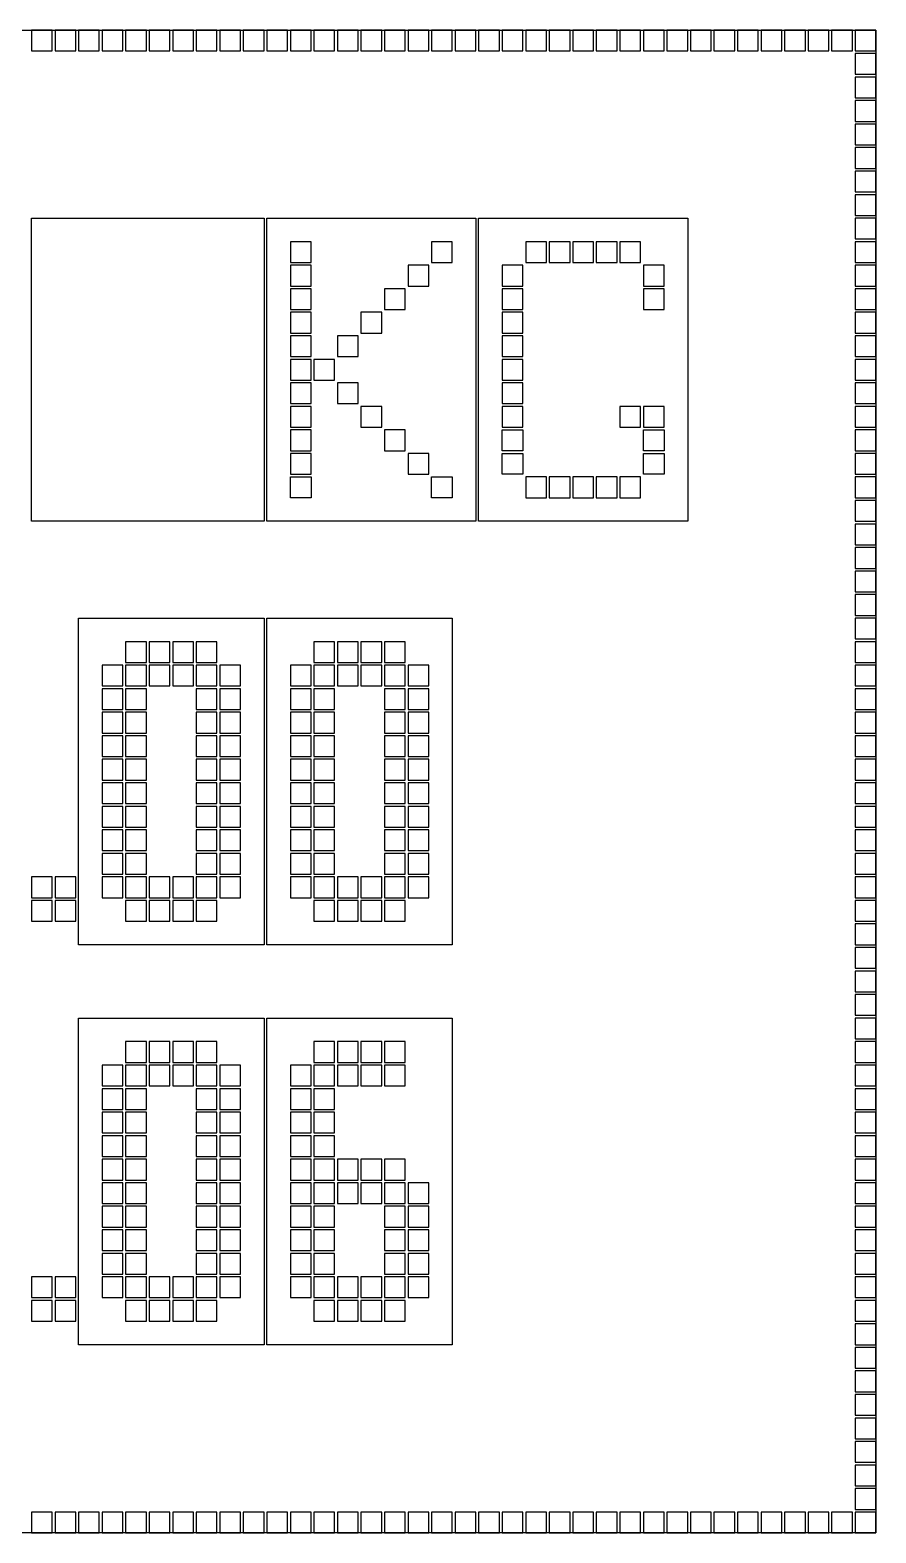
# Model space of a CAD drawing. Header units: inches. Extents: x 125 to 991, y -92 to 487.
# Drawn here: x 870.62 to 876.73, y 440.53 to 451.39 of the extents above; entities that cross this region are included whole.
import ezdxf

# ---------------------------------------------------------------- set-up
doc = ezdxf.new("R2010")
doc.units = ezdxf.units.IN

msp = doc.modelspace()

# ---------------------------------------------------------------- linework, layer by layer
msp.add_lwpolyline([(854.986, 451.388), (876.726, 451.388), (876.726, 440.528), (854.986, 440.528)], close=True)
msp.add_lwpolyline([(854.986, 451.388), (876.726, 451.388), (876.726, 440.528), (854.986, 440.528)], close=True)
at = {"color": 2}
for points in [[(870.626, 451.238), (870.776, 451.238), (870.776, 451.388), (870.626, 451.388)], [(870.796, 451.238), (870.946, 451.238), (870.946, 451.388), (870.796, 451.388)], [(870.966, 451.238), (871.116, 451.238), (871.116, 451.388), (870.966, 451.388)], [(871.136, 451.238), (871.286, 451.238), (871.286, 451.388), (871.136, 451.388)], [(871.306, 451.238), (871.456, 451.238), (871.456, 451.388), (871.306, 451.388)], [(871.476, 451.238), (871.626, 451.238), (871.626, 451.388), (871.476, 451.388)], [(871.646, 451.238), (871.796, 451.238), (871.796, 451.388), (871.646, 451.388)], [(871.816, 451.238), (871.966, 451.238), (871.966, 451.388), (871.816, 451.388)], [(871.986, 451.238), (872.136, 451.238), (872.136, 451.388), (871.986, 451.388)], [(872.156, 451.238), (872.306, 451.238), (872.306, 451.388), (872.156, 451.388)], [(872.326, 451.238), (872.476, 451.238), (872.476, 451.388), (872.326, 451.388)], [(872.496, 451.238), (872.646, 451.238), (872.646, 451.388), (872.496, 451.388)], [(872.666, 451.238), (872.816, 451.238), (872.816, 451.388), (872.666, 451.388)], [(872.836, 451.238), (872.986, 451.238), (872.986, 451.388), (872.836, 451.388)], [(873.006, 451.238), (873.156, 451.238), (873.156, 451.388), (873.006, 451.388)], [(873.176, 451.238), (873.326, 451.238), (873.326, 451.388), (873.176, 451.388)], [(873.346, 451.238), (873.496, 451.238), (873.496, 451.388), (873.346, 451.388)], [(873.516, 451.238), (873.666, 451.238), (873.666, 451.388), (873.516, 451.388)], [(873.686, 451.238), (873.836, 451.238), (873.836, 451.388), (873.686, 451.388)], [(873.856, 451.238), (874.006, 451.238), (874.006, 451.388), (873.856, 451.388)], [(874.026, 451.238), (874.176, 451.238), (874.176, 451.388), (874.026, 451.388)], [(874.196, 451.238), (874.346, 451.238), (874.346, 451.388), (874.196, 451.388)], [(874.366, 451.238), (874.516, 451.238), (874.516, 451.388), (874.366, 451.388)], [(874.536, 451.238), (874.686, 451.238), (874.686, 451.388), (874.536, 451.388)], [(874.706, 451.238), (874.856, 451.238), (874.856, 451.388), (874.706, 451.388)], [(874.876, 451.238), (875.026, 451.238), (875.026, 451.388), (874.876, 451.388)], [(875.046, 451.238), (875.196, 451.238), (875.196, 451.388), (875.046, 451.388)], [(875.216, 451.238), (875.366, 451.238), (875.366, 451.388), (875.216, 451.388)], [(875.386, 451.238), (875.536, 451.238), (875.536, 451.388), (875.386, 451.388)], [(875.556, 451.238), (875.706, 451.238), (875.706, 451.388), (875.556, 451.388)], [(875.726, 451.238), (875.876, 451.238), (875.876, 451.388), (875.726, 451.388)], [(875.896, 451.238), (876.046, 451.238), (876.046, 451.388), (875.896, 451.388)], [(876.066, 451.238), (876.216, 451.238), (876.216, 451.388), (876.066, 451.388)], [(876.236, 451.238), (876.386, 451.238), (876.386, 451.388), (876.236, 451.388)], [(876.406, 451.238), (876.556, 451.238), (876.556, 451.388), (876.406, 451.388)], [(876.576, 451.238), (876.726, 451.238), (876.726, 451.388), (876.576, 451.388)], [(876.576, 451.068), (876.726, 451.068), (876.726, 451.218), (876.576, 451.218)], [(876.576, 450.898), (876.726, 450.898), (876.726, 451.048), (876.576, 451.048)], [(876.576, 450.728), (876.726, 450.728), (876.726, 450.878), (876.576, 450.878)], [(876.576, 450.558), (876.726, 450.558), (876.726, 450.708), (876.576, 450.708)], [(876.576, 450.388), (876.726, 450.388), (876.726, 450.538), (876.576, 450.538)], [(876.576, 450.218), (876.726, 450.218), (876.726, 450.368), (876.576, 450.368)], [(876.576, 450.048), (876.726, 450.048), (876.726, 450.198), (876.576, 450.198)], [(876.576, 449.878), (876.726, 449.878), (876.726, 450.028), (876.576, 450.028)], [(872.496, 449.708), (872.646, 449.708), (872.646, 449.858), (872.496, 449.858)], [(873.516, 449.708), (873.666, 449.708), (873.666, 449.858), (873.516, 449.858)], [(874.196, 449.708), (874.346, 449.708), (874.346, 449.858), (874.196, 449.858)], [(874.366, 449.708), (874.516, 449.708), (874.516, 449.858), (874.366, 449.858)], [(874.536, 449.708), (874.686, 449.708), (874.686, 449.858), (874.536, 449.858)], [(874.706, 449.708), (874.856, 449.708), (874.856, 449.858), (874.706, 449.858)], [(874.876, 449.708), (875.026, 449.708), (875.026, 449.858), (874.876, 449.858)], [(876.576, 449.708), (876.726, 449.708), (876.726, 449.858), (876.576, 449.858)], [(872.496, 449.538), (872.646, 449.538), (872.646, 449.688), (872.496, 449.688)], [(873.346, 449.538), (873.496, 449.538), (873.496, 449.688), (873.346, 449.688)], [(874.026, 449.538), (874.176, 449.538), (874.176, 449.688), (874.026, 449.688)], [(875.046, 449.538), (875.196, 449.538), (875.196, 449.688), (875.046, 449.688)], [(876.576, 449.538), (876.726, 449.538), (876.726, 449.688), (876.576, 449.688)], [(872.496, 449.368), (872.646, 449.368), (872.646, 449.518), (872.496, 449.518)], [(873.176, 449.368), (873.326, 449.368), (873.326, 449.518), (873.176, 449.518)], [(874.026, 449.368), (874.176, 449.368), (874.176, 449.518), (874.026, 449.518)], [(875.046, 449.368), (875.196, 449.368), (875.196, 449.518), (875.046, 449.518)], [(876.576, 449.368), (876.726, 449.368), (876.726, 449.518), (876.576, 449.518)], [(872.496, 449.198), (872.646, 449.198), (872.646, 449.348), (872.496, 449.348)], [(873.006, 449.198), (873.156, 449.198), (873.156, 449.348), (873.006, 449.348)], [(874.026, 449.198), (874.176, 449.198), (874.176, 449.348), (874.026, 449.348)], [(876.576, 449.198), (876.726, 449.198), (876.726, 449.348), (876.576, 449.348)], [(872.496, 449.028), (872.646, 449.028), (872.646, 449.178), (872.496, 449.178)], [(872.836, 449.028), (872.986, 449.028), (872.986, 449.178), (872.836, 449.178)], [(874.026, 449.028), (874.176, 449.028), (874.176, 449.178), (874.026, 449.178)], [(876.576, 449.028), (876.726, 449.028), (876.726, 449.178), (876.576, 449.178)], [(872.496, 448.858), (872.646, 448.858), (872.646, 449.008), (872.496, 449.008)], [(872.666, 448.858), (872.816, 448.858), (872.816, 449.008), (872.666, 449.008)], [(874.026, 448.858), (874.176, 448.858), (874.176, 449.008), (874.026, 449.008)], [(876.576, 448.858), (876.726, 448.858), (876.726, 449.008), (876.576, 449.008)], [(872.496, 448.688), (872.646, 448.688), (872.646, 448.838), (872.496, 448.838)], [(872.836, 448.688), (872.986, 448.688), (872.986, 448.838), (872.836, 448.838)], [(874.026, 448.688), (874.176, 448.688), (874.176, 448.838), (874.026, 448.838)], [(876.576, 448.688), (876.726, 448.688), (876.726, 448.838), (876.576, 448.838)], [(872.496, 448.518), (872.646, 448.518), (872.646, 448.668), (872.496, 448.668)], [(873.006, 448.518), (873.156, 448.518), (873.156, 448.668), (873.006, 448.668)], [(874.026, 448.518), (874.176, 448.518), (874.176, 448.668), (874.026, 448.668)], [(874.876, 448.518), (875.026, 448.518), (875.026, 448.668), (874.876, 448.668)], [(875.046, 448.518), (875.196, 448.518), (875.196, 448.668), (875.046, 448.668)], [(876.576, 448.518), (876.726, 448.518), (876.726, 448.668), (876.576, 448.668)], [(872.496, 448.348), (872.646, 448.348), (872.646, 448.498), (872.496, 448.498)], [(873.176, 448.348), (873.326, 448.348), (873.326, 448.498), (873.176, 448.498)], [(874.026, 448.498), (874.176, 448.498), (874.176, 448.348), (874.026, 448.348)], [(875.046, 448.498), (875.196, 448.498), (875.196, 448.348), (875.046, 448.348)], [(876.576, 448.348), (876.726, 448.348), (876.726, 448.498), (876.576, 448.498)], [(872.496, 448.178), (872.646, 448.178), (872.646, 448.328), (872.496, 448.328)], [(873.346, 448.178), (873.496, 448.178), (873.496, 448.328), (873.346, 448.328)], [(874.026, 448.328), (874.176, 448.328), (874.176, 448.178), (874.026, 448.178)], [(875.046, 448.328), (875.196, 448.328), (875.196, 448.178), (875.046, 448.178)], [(876.576, 448.178), (876.726, 448.178), (876.726, 448.328), (876.576, 448.328)], [(872.496, 448.158), (872.646, 448.158), (872.646, 448.008), (872.496, 448.008)], [(873.516, 448.158), (873.666, 448.158), (873.666, 448.008), (873.516, 448.008)], [(874.196, 448.008), (874.346, 448.008), (874.346, 448.158), (874.196, 448.158)], [(874.366, 448.008), (874.516, 448.008), (874.516, 448.158), (874.366, 448.158)], [(874.536, 448.008), (874.686, 448.008), (874.686, 448.158), (874.536, 448.158)], [(874.706, 448.008), (874.856, 448.008), (874.856, 448.158), (874.706, 448.158)], [(874.876, 448.008), (875.026, 448.008), (875.026, 448.158), (874.876, 448.158)], [(876.576, 448.008), (876.726, 448.008), (876.726, 448.158), (876.576, 448.158)], [(876.576, 447.838), (876.726, 447.838), (876.726, 447.988), (876.576, 447.988)], [(876.576, 447.668), (876.726, 447.668), (876.726, 447.818), (876.576, 447.818)], [(876.576, 447.498), (876.726, 447.498), (876.726, 447.648), (876.576, 447.648)], [(876.576, 447.328), (876.726, 447.328), (876.726, 447.478), (876.576, 447.478)], [(876.576, 447.158), (876.726, 447.158), (876.726, 447.308), (876.576, 447.308)], [(876.576, 446.988), (876.726, 446.988), (876.726, 447.138), (876.576, 447.138)], [(871.306, 446.818), (871.456, 446.818), (871.456, 446.968), (871.306, 446.968)], [(871.476, 446.818), (871.626, 446.818), (871.626, 446.968), (871.476, 446.968)], [(871.646, 446.818), (871.796, 446.818), (871.796, 446.968), (871.646, 446.968)], [(871.816, 446.818), (871.966, 446.818), (871.966, 446.968), (871.816, 446.968)], [(872.666, 446.818), (872.816, 446.818), (872.816, 446.968), (872.666, 446.968)], [(872.836, 446.818), (872.986, 446.818), (872.986, 446.968), (872.836, 446.968)], [(873.006, 446.818), (873.156, 446.818), (873.156, 446.968), (873.006, 446.968)], [(873.176, 446.818), (873.326, 446.818), (873.326, 446.968), (873.176, 446.968)], [(876.576, 446.818), (876.726, 446.818), (876.726, 446.968), (876.576, 446.968)], [(871.136, 446.648), (871.286, 446.648), (871.286, 446.798), (871.136, 446.798)], [(871.306, 446.648), (871.456, 446.648), (871.456, 446.798), (871.306, 446.798)], [(871.476, 446.648), (871.626, 446.648), (871.626, 446.798), (871.476, 446.798)], [(871.646, 446.648), (871.796, 446.648), (871.796, 446.798), (871.646, 446.798)], [(871.816, 446.648), (871.966, 446.648), (871.966, 446.798), (871.816, 446.798)], [(871.986, 446.648), (872.136, 446.648), (872.136, 446.798), (871.986, 446.798)], [(872.496, 446.648), (872.646, 446.648), (872.646, 446.798), (872.496, 446.798)], [(872.666, 446.648), (872.816, 446.648), (872.816, 446.798), (872.666, 446.798)], [(872.836, 446.648), (872.986, 446.648), (872.986, 446.798), (872.836, 446.798)], [(873.006, 446.648), (873.156, 446.648), (873.156, 446.798), (873.006, 446.798)], [(873.176, 446.648), (873.326, 446.648), (873.326, 446.798), (873.176, 446.798)], [(873.346, 446.648), (873.496, 446.648), (873.496, 446.798), (873.346, 446.798)], [(876.576, 446.648), (876.726, 446.648), (876.726, 446.798), (876.576, 446.798)], [(871.136, 446.478), (871.286, 446.478), (871.286, 446.628), (871.136, 446.628)], [(871.306, 446.478), (871.456, 446.478), (871.456, 446.628), (871.306, 446.628)], [(871.816, 446.478), (871.966, 446.478), (871.966, 446.628), (871.816, 446.628)], [(871.986, 446.478), (872.136, 446.478), (872.136, 446.628), (871.986, 446.628)], [(872.496, 446.478), (872.646, 446.478), (872.646, 446.628), (872.496, 446.628)], [(872.666, 446.478), (872.816, 446.478), (872.816, 446.628), (872.666, 446.628)], [(873.176, 446.478), (873.326, 446.478), (873.326, 446.628), (873.176, 446.628)], [(873.346, 446.478), (873.496, 446.478), (873.496, 446.628), (873.346, 446.628)], [(876.576, 446.478), (876.726, 446.478), (876.726, 446.628), (876.576, 446.628)], [(871.136, 446.308), (871.286, 446.308), (871.286, 446.458), (871.136, 446.458)], [(871.306, 446.308), (871.456, 446.308), (871.456, 446.458), (871.306, 446.458)], [(871.816, 446.308), (871.966, 446.308), (871.966, 446.458), (871.816, 446.458)], [(871.986, 446.308), (872.136, 446.308), (872.136, 446.458), (871.986, 446.458)], [(872.496, 446.308), (872.646, 446.308), (872.646, 446.458), (872.496, 446.458)], [(872.666, 446.308), (872.816, 446.308), (872.816, 446.458), (872.666, 446.458)], [(873.176, 446.308), (873.326, 446.308), (873.326, 446.458), (873.176, 446.458)], [(873.346, 446.308), (873.496, 446.308), (873.496, 446.458), (873.346, 446.458)], [(876.576, 446.308), (876.726, 446.308), (876.726, 446.458), (876.576, 446.458)], [(871.136, 446.138), (871.286, 446.138), (871.286, 446.288), (871.136, 446.288)], [(871.306, 446.138), (871.456, 446.138), (871.456, 446.288), (871.306, 446.288)], [(871.816, 446.138), (871.966, 446.138), (871.966, 446.288), (871.816, 446.288)], [(871.986, 446.138), (872.136, 446.138), (872.136, 446.288), (871.986, 446.288)], [(872.496, 446.138), (872.646, 446.138), (872.646, 446.288), (872.496, 446.288)], [(872.666, 446.138), (872.816, 446.138), (872.816, 446.288), (872.666, 446.288)], [(873.176, 446.138), (873.326, 446.138), (873.326, 446.288), (873.176, 446.288)], [(873.346, 446.138), (873.496, 446.138), (873.496, 446.288), (873.346, 446.288)], [(876.576, 446.138), (876.726, 446.138), (876.726, 446.288), (876.576, 446.288)], [(871.136, 445.968), (871.286, 445.968), (871.286, 446.118), (871.136, 446.118)], [(871.306, 445.968), (871.456, 445.968), (871.456, 446.118), (871.306, 446.118)], [(871.816, 445.968), (871.966, 445.968), (871.966, 446.118), (871.816, 446.118)], [(871.986, 445.968), (872.136, 445.968), (872.136, 446.118), (871.986, 446.118)], [(872.496, 445.968), (872.646, 445.968), (872.646, 446.118), (872.496, 446.118)], [(872.666, 445.968), (872.816, 445.968), (872.816, 446.118), (872.666, 446.118)], [(873.176, 445.968), (873.326, 445.968), (873.326, 446.118), (873.176, 446.118)], [(873.346, 445.968), (873.496, 445.968), (873.496, 446.118), (873.346, 446.118)], [(876.576, 445.968), (876.726, 445.968), (876.726, 446.118), (876.576, 446.118)], [(871.136, 445.798), (871.286, 445.798), (871.286, 445.948), (871.136, 445.948)], [(871.306, 445.798), (871.456, 445.798), (871.456, 445.948), (871.306, 445.948)], [(871.816, 445.798), (871.966, 445.798), (871.966, 445.948), (871.816, 445.948)], [(871.986, 445.798), (872.136, 445.798), (872.136, 445.948), (871.986, 445.948)], [(872.496, 445.798), (872.646, 445.798), (872.646, 445.948), (872.496, 445.948)], [(872.666, 445.798), (872.816, 445.798), (872.816, 445.948), (872.666, 445.948)], [(873.176, 445.798), (873.326, 445.798), (873.326, 445.948), (873.176, 445.948)], [(873.346, 445.798), (873.496, 445.798), (873.496, 445.948), (873.346, 445.948)], [(876.576, 445.798), (876.726, 445.798), (876.726, 445.948), (876.576, 445.948)], [(871.136, 445.628), (871.286, 445.628), (871.286, 445.778), (871.136, 445.778)], [(871.306, 445.628), (871.456, 445.628), (871.456, 445.778), (871.306, 445.778)], [(871.816, 445.628), (871.966, 445.628), (871.966, 445.778), (871.816, 445.778)], [(871.986, 445.628), (872.136, 445.628), (872.136, 445.778), (871.986, 445.778)], [(872.496, 445.628), (872.646, 445.628), (872.646, 445.778), (872.496, 445.778)], [(872.666, 445.628), (872.816, 445.628), (872.816, 445.778), (872.666, 445.778)], [(873.176, 445.628), (873.326, 445.628), (873.326, 445.778), (873.176, 445.778)], [(873.346, 445.628), (873.496, 445.628), (873.496, 445.778), (873.346, 445.778)], [(876.576, 445.628), (876.726, 445.628), (876.726, 445.778), (876.576, 445.778)], [(871.136, 445.458), (871.286, 445.458), (871.286, 445.608), (871.136, 445.608)], [(871.306, 445.458), (871.456, 445.458), (871.456, 445.608), (871.306, 445.608)], [(871.816, 445.458), (871.966, 445.458), (871.966, 445.608), (871.816, 445.608)], [(871.986, 445.458), (872.136, 445.458), (872.136, 445.608), (871.986, 445.608)], [(872.496, 445.458), (872.646, 445.458), (872.646, 445.608), (872.496, 445.608)], [(872.666, 445.458), (872.816, 445.458), (872.816, 445.608), (872.666, 445.608)], [(873.176, 445.458), (873.326, 445.458), (873.326, 445.608), (873.176, 445.608)], [(873.346, 445.458), (873.496, 445.458), (873.496, 445.608), (873.346, 445.608)], [(876.576, 445.458), (876.726, 445.458), (876.726, 445.608), (876.576, 445.608)], [(871.136, 445.288), (871.286, 445.288), (871.286, 445.438), (871.136, 445.438)], [(871.306, 445.288), (871.456, 445.288), (871.456, 445.438), (871.306, 445.438)], [(871.816, 445.288), (871.966, 445.288), (871.966, 445.438), (871.816, 445.438)], [(871.986, 445.288), (872.136, 445.288), (872.136, 445.438), (871.986, 445.438)], [(872.496, 445.288), (872.646, 445.288), (872.646, 445.438), (872.496, 445.438)], [(872.666, 445.288), (872.816, 445.288), (872.816, 445.438), (872.666, 445.438)], [(873.176, 445.288), (873.326, 445.288), (873.326, 445.438), (873.176, 445.438)], [(873.346, 445.288), (873.496, 445.288), (873.496, 445.438), (873.346, 445.438)], [(876.576, 445.288), (876.726, 445.288), (876.726, 445.438), (876.576, 445.438)], [(870.626, 445.118), (870.776, 445.118), (870.776, 445.268), (870.626, 445.268)], [(870.796, 445.118), (870.946, 445.118), (870.946, 445.268), (870.796, 445.268)], [(871.136, 445.118), (871.286, 445.118), (871.286, 445.268), (871.136, 445.268)], [(871.306, 445.118), (871.456, 445.118), (871.456, 445.268), (871.306, 445.268)], [(871.476, 445.118), (871.626, 445.118), (871.626, 445.268), (871.476, 445.268)], [(871.646, 445.118), (871.796, 445.118), (871.796, 445.268), (871.646, 445.268)], [(871.816, 445.118), (871.966, 445.118), (871.966, 445.268), (871.816, 445.268)], [(871.986, 445.118), (872.136, 445.118), (872.136, 445.268), (871.986, 445.268)], [(872.496, 445.118), (872.646, 445.118), (872.646, 445.268), (872.496, 445.268)], [(872.666, 445.118), (872.816, 445.118), (872.816, 445.268), (872.666, 445.268)], [(872.836, 445.118), (872.986, 445.118), (872.986, 445.268), (872.836, 445.268)], [(873.006, 445.118), (873.156, 445.118), (873.156, 445.268), (873.006, 445.268)], [(873.176, 445.118), (873.326, 445.118), (873.326, 445.268), (873.176, 445.268)], [(873.346, 445.118), (873.496, 445.118), (873.496, 445.268), (873.346, 445.268)], [(876.576, 445.118), (876.726, 445.118), (876.726, 445.268), (876.576, 445.268)], [(870.626, 444.948), (870.776, 444.948), (870.776, 445.098), (870.626, 445.098)], [(870.796, 444.948), (870.946, 444.948), (870.946, 445.098), (870.796, 445.098)], [(871.306, 444.948), (871.456, 444.948), (871.456, 445.098), (871.306, 445.098)], [(871.476, 444.948), (871.626, 444.948), (871.626, 445.098), (871.476, 445.098)], [(871.646, 444.948), (871.796, 444.948), (871.796, 445.098), (871.646, 445.098)], [(871.816, 444.948), (871.966, 444.948), (871.966, 445.098), (871.816, 445.098)], [(872.666, 444.948), (872.816, 444.948), (872.816, 445.098), (872.666, 445.098)], [(872.836, 444.948), (872.986, 444.948), (872.986, 445.098), (872.836, 445.098)], [(873.006, 444.948), (873.156, 444.948), (873.156, 445.098), (873.006, 445.098)], [(873.176, 444.948), (873.326, 444.948), (873.326, 445.098), (873.176, 445.098)], [(876.576, 444.948), (876.726, 444.948), (876.726, 445.098), (876.576, 445.098)], [(876.576, 444.778), (876.726, 444.778), (876.726, 444.928), (876.576, 444.928)], [(876.576, 444.608), (876.726, 444.608), (876.726, 444.758), (876.576, 444.758)], [(876.576, 444.438), (876.726, 444.438), (876.726, 444.588), (876.576, 444.588)], [(876.576, 444.268), (876.726, 444.268), (876.726, 444.418), (876.576, 444.418)], [(876.576, 444.098), (876.726, 444.098), (876.726, 444.248), (876.576, 444.248)], [(871.306, 443.928), (871.456, 443.928), (871.456, 444.078), (871.306, 444.078)], [(871.476, 443.928), (871.626, 443.928), (871.626, 444.078), (871.476, 444.078)], [(871.646, 443.928), (871.796, 443.928), (871.796, 444.078), (871.646, 444.078)], [(871.816, 443.928), (871.966, 443.928), (871.966, 444.078), (871.816, 444.078)], [(872.666, 443.928), (872.816, 443.928), (872.816, 444.078), (872.666, 444.078)], [(872.666, 443.928), (872.816, 443.928), (872.816, 444.078), (872.666, 444.078)], [(872.836, 443.928), (872.986, 443.928), (872.986, 444.078), (872.836, 444.078)], [(873.006, 443.928), (873.156, 443.928), (873.156, 444.078), (873.006, 444.078)], [(873.176, 443.928), (873.326, 443.928), (873.326, 444.078), (873.176, 444.078)], [(876.576, 443.928), (876.726, 443.928), (876.726, 444.078), (876.576, 444.078)], [(871.136, 443.758), (871.286, 443.758), (871.286, 443.908), (871.136, 443.908)], [(871.306, 443.758), (871.456, 443.758), (871.456, 443.908), (871.306, 443.908)], [(871.476, 443.758), (871.626, 443.758), (871.626, 443.908), (871.476, 443.908)], [(871.646, 443.758), (871.796, 443.758), (871.796, 443.908), (871.646, 443.908)], [(871.816, 443.758), (871.966, 443.758), (871.966, 443.908), (871.816, 443.908)], [(871.986, 443.758), (872.136, 443.758), (872.136, 443.908), (871.986, 443.908)], [(872.496, 443.758), (872.646, 443.758), (872.646, 443.908), (872.496, 443.908)], [(872.666, 443.758), (872.816, 443.758), (872.816, 443.908), (872.666, 443.908)], [(872.666, 443.758), (872.816, 443.758), (872.816, 443.908), (872.666, 443.908)], [(872.666, 443.758), (872.816, 443.758), (872.816, 443.908), (872.666, 443.908)], [(872.836, 443.758), (872.986, 443.758), (872.986, 443.908), (872.836, 443.908)], [(873.006, 443.758), (873.156, 443.758), (873.156, 443.908), (873.006, 443.908)], [(873.176, 443.758), (873.326, 443.758), (873.326, 443.908), (873.176, 443.908)], [(876.576, 443.758), (876.726, 443.758), (876.726, 443.908), (876.576, 443.908)], [(871.136, 443.588), (871.286, 443.588), (871.286, 443.738), (871.136, 443.738)], [(871.306, 443.588), (871.456, 443.588), (871.456, 443.738), (871.306, 443.738)], [(871.816, 443.588), (871.966, 443.588), (871.966, 443.738), (871.816, 443.738)], [(871.986, 443.588), (872.136, 443.588), (872.136, 443.738), (871.986, 443.738)], [(872.496, 443.588), (872.646, 443.588), (872.646, 443.738), (872.496, 443.738)], [(872.666, 443.588), (872.816, 443.588), (872.816, 443.738), (872.666, 443.738)], [(876.576, 443.588), (876.726, 443.588), (876.726, 443.738), (876.576, 443.738)], [(871.136, 443.418), (871.286, 443.418), (871.286, 443.568), (871.136, 443.568)], [(871.306, 443.418), (871.456, 443.418), (871.456, 443.568), (871.306, 443.568)], [(871.816, 443.418), (871.966, 443.418), (871.966, 443.568), (871.816, 443.568)], [(871.986, 443.418), (872.136, 443.418), (872.136, 443.568), (871.986, 443.568)], [(872.496, 443.418), (872.646, 443.418), (872.646, 443.568), (872.496, 443.568)], [(872.666, 443.418), (872.816, 443.418), (872.816, 443.568), (872.666, 443.568)], [(876.576, 443.418), (876.726, 443.418), (876.726, 443.568), (876.576, 443.568)], [(871.136, 443.248), (871.286, 443.248), (871.286, 443.398), (871.136, 443.398)], [(871.306, 443.248), (871.456, 443.248), (871.456, 443.398), (871.306, 443.398)], [(871.816, 443.248), (871.966, 443.248), (871.966, 443.398), (871.816, 443.398)], [(871.986, 443.248), (872.136, 443.248), (872.136, 443.398), (871.986, 443.398)], [(872.496, 443.248), (872.646, 443.248), (872.646, 443.398), (872.496, 443.398)], [(872.666, 443.248), (872.816, 443.248), (872.816, 443.398), (872.666, 443.398)], [(876.576, 443.248), (876.726, 443.248), (876.726, 443.398), (876.576, 443.398)], [(871.136, 443.078), (871.286, 443.078), (871.286, 443.228), (871.136, 443.228)], [(871.306, 443.078), (871.456, 443.078), (871.456, 443.228), (871.306, 443.228)], [(871.816, 443.078), (871.966, 443.078), (871.966, 443.228), (871.816, 443.228)], [(871.986, 443.078), (872.136, 443.078), (872.136, 443.228), (871.986, 443.228)], [(872.496, 443.078), (872.646, 443.078), (872.646, 443.228), (872.496, 443.228)], [(872.666, 443.078), (872.816, 443.078), (872.816, 443.228), (872.666, 443.228)], [(872.666, 443.078), (872.816, 443.078), (872.816, 443.228), (872.666, 443.228)], [(872.666, 443.078), (872.816, 443.078), (872.816, 443.228), (872.666, 443.228)], [(872.666, 443.078), (872.816, 443.078), (872.816, 443.228), (872.666, 443.228)], [(872.666, 443.078), (872.816, 443.078), (872.816, 443.228), (872.666, 443.228)], [(872.836, 443.078), (872.986, 443.078), (872.986, 443.228), (872.836, 443.228)], [(873.006, 443.078), (873.156, 443.078), (873.156, 443.228), (873.006, 443.228)], [(873.176, 443.078), (873.326, 443.078), (873.326, 443.228), (873.176, 443.228)], [(873.176, 443.078), (873.326, 443.078), (873.326, 443.228), (873.176, 443.228)], [(876.576, 443.078), (876.726, 443.078), (876.726, 443.228), (876.576, 443.228)], [(871.136, 442.908), (871.286, 442.908), (871.286, 443.058), (871.136, 443.058)], [(871.306, 442.908), (871.456, 442.908), (871.456, 443.058), (871.306, 443.058)], [(871.816, 442.908), (871.966, 442.908), (871.966, 443.058), (871.816, 443.058)], [(871.986, 442.908), (872.136, 442.908), (872.136, 443.058), (871.986, 443.058)], [(872.496, 442.908), (872.646, 442.908), (872.646, 443.058), (872.496, 443.058)], [(872.666, 442.908), (872.816, 442.908), (872.816, 443.058), (872.666, 443.058)], [(872.666, 442.908), (872.816, 442.908), (872.816, 443.058), (872.666, 443.058)], [(872.666, 442.908), (872.816, 442.908), (872.816, 443.058), (872.666, 443.058)], [(872.836, 442.908), (872.986, 442.908), (872.986, 443.058), (872.836, 443.058)], [(873.006, 442.908), (873.156, 442.908), (873.156, 443.058), (873.006, 443.058)], [(873.176, 442.908), (873.326, 442.908), (873.326, 443.058), (873.176, 443.058)], [(873.176, 442.908), (873.326, 442.908), (873.326, 443.058), (873.176, 443.058)], [(873.346, 442.908), (873.496, 442.908), (873.496, 443.058), (873.346, 443.058)], [(876.576, 442.908), (876.726, 442.908), (876.726, 443.058), (876.576, 443.058)], [(871.136, 442.738), (871.286, 442.738), (871.286, 442.888), (871.136, 442.888)], [(871.306, 442.738), (871.456, 442.738), (871.456, 442.888), (871.306, 442.888)], [(871.816, 442.738), (871.966, 442.738), (871.966, 442.888), (871.816, 442.888)], [(871.986, 442.738), (872.136, 442.738), (872.136, 442.888), (871.986, 442.888)], [(872.496, 442.738), (872.646, 442.738), (872.646, 442.888), (872.496, 442.888)], [(872.666, 442.738), (872.816, 442.738), (872.816, 442.888), (872.666, 442.888)], [(872.666, 442.738), (872.816, 442.738), (872.816, 442.888), (872.666, 442.888)], [(872.666, 442.738), (872.816, 442.738), (872.816, 442.888), (872.666, 442.888)], [(873.176, 442.738), (873.326, 442.738), (873.326, 442.888), (873.176, 442.888)], [(873.176, 442.738), (873.326, 442.738), (873.326, 442.888), (873.176, 442.888)], [(873.346, 442.738), (873.496, 442.738), (873.496, 442.888), (873.346, 442.888)], [(873.346, 442.738), (873.496, 442.738), (873.496, 442.888), (873.346, 442.888)], [(876.576, 442.738), (876.726, 442.738), (876.726, 442.888), (876.576, 442.888)], [(871.136, 442.568), (871.286, 442.568), (871.286, 442.718), (871.136, 442.718)], [(871.306, 442.568), (871.456, 442.568), (871.456, 442.718), (871.306, 442.718)], [(871.816, 442.568), (871.966, 442.568), (871.966, 442.718), (871.816, 442.718)], [(871.986, 442.568), (872.136, 442.568), (872.136, 442.718), (871.986, 442.718)], [(872.496, 442.568), (872.646, 442.568), (872.646, 442.718), (872.496, 442.718)], [(872.666, 442.568), (872.816, 442.568), (872.816, 442.718), (872.666, 442.718)], [(873.176, 442.568), (873.326, 442.568), (873.326, 442.718), (873.176, 442.718)], [(873.346, 442.568), (873.496, 442.568), (873.496, 442.718), (873.346, 442.718)], [(876.576, 442.568), (876.726, 442.568), (876.726, 442.718), (876.576, 442.718)], [(871.136, 442.398), (871.286, 442.398), (871.286, 442.548), (871.136, 442.548)], [(871.306, 442.398), (871.456, 442.398), (871.456, 442.548), (871.306, 442.548)], [(871.816, 442.398), (871.966, 442.398), (871.966, 442.548), (871.816, 442.548)], [(871.986, 442.398), (872.136, 442.398), (872.136, 442.548), (871.986, 442.548)], [(872.496, 442.398), (872.646, 442.398), (872.646, 442.548), (872.496, 442.548)], [(872.666, 442.398), (872.816, 442.398), (872.816, 442.548), (872.666, 442.548)], [(873.176, 442.398), (873.326, 442.398), (873.326, 442.548), (873.176, 442.548)], [(873.346, 442.398), (873.496, 442.398), (873.496, 442.548), (873.346, 442.548)], [(876.576, 442.398), (876.726, 442.398), (876.726, 442.548), (876.576, 442.548)], [(870.626, 442.228), (870.776, 442.228), (870.776, 442.378), (870.626, 442.378)], [(870.796, 442.228), (870.946, 442.228), (870.946, 442.378), (870.796, 442.378)], [(870.796, 442.228), (870.946, 442.228), (870.946, 442.378), (870.796, 442.378)], [(871.136, 442.228), (871.286, 442.228), (871.286, 442.378), (871.136, 442.378)], [(871.306, 442.228), (871.456, 442.228), (871.456, 442.378), (871.306, 442.378)], [(871.476, 442.228), (871.626, 442.228), (871.626, 442.378), (871.476, 442.378)], [(871.646, 442.228), (871.796, 442.228), (871.796, 442.378), (871.646, 442.378)], [(871.816, 442.228), (871.966, 442.228), (871.966, 442.378), (871.816, 442.378)], [(871.986, 442.228), (872.136, 442.228), (872.136, 442.378), (871.986, 442.378)], [(872.496, 442.228), (872.646, 442.228), (872.646, 442.378), (872.496, 442.378)], [(872.666, 442.228), (872.816, 442.228), (872.816, 442.378), (872.666, 442.378)], [(872.666, 442.228), (872.816, 442.228), (872.816, 442.378), (872.666, 442.378)], [(872.666, 442.228), (872.816, 442.228), (872.816, 442.378), (872.666, 442.378)], [(872.836, 442.228), (872.986, 442.228), (872.986, 442.378), (872.836, 442.378)], [(873.006, 442.228), (873.156, 442.228), (873.156, 442.378), (873.006, 442.378)], [(873.176, 442.228), (873.326, 442.228), (873.326, 442.378), (873.176, 442.378)], [(873.176, 442.228), (873.326, 442.228), (873.326, 442.378), (873.176, 442.378)], [(873.346, 442.228), (873.496, 442.228), (873.496, 442.378), (873.346, 442.378)], [(873.346, 442.228), (873.496, 442.228), (873.496, 442.378), (873.346, 442.378)], [(876.576, 442.228), (876.726, 442.228), (876.726, 442.378), (876.576, 442.378)], [(870.626, 442.058), (870.776, 442.058), (870.776, 442.208), (870.626, 442.208)], [(870.626, 442.058), (870.776, 442.058), (870.776, 442.208), (870.626, 442.208)], [(870.796, 442.058), (870.946, 442.058), (870.946, 442.208), (870.796, 442.208)], [(871.306, 442.058), (871.456, 442.058), (871.456, 442.208), (871.306, 442.208)], [(871.476, 442.058), (871.626, 442.058), (871.626, 442.208), (871.476, 442.208)], [(871.646, 442.058), (871.796, 442.058), (871.796, 442.208), (871.646, 442.208)], [(871.816, 442.058), (871.966, 442.058), (871.966, 442.208), (871.816, 442.208)], [(872.666, 442.058), (872.816, 442.058), (872.816, 442.208), (872.666, 442.208)], [(872.666, 442.058), (872.816, 442.058), (872.816, 442.208), (872.666, 442.208)], [(872.836, 442.058), (872.986, 442.058), (872.986, 442.208), (872.836, 442.208)], [(873.006, 442.058), (873.156, 442.058), (873.156, 442.208), (873.006, 442.208)], [(873.176, 442.058), (873.326, 442.058), (873.326, 442.208), (873.176, 442.208)], [(873.176, 442.058), (873.326, 442.058), (873.326, 442.208), (873.176, 442.208)], [(876.576, 442.058), (876.726, 442.058), (876.726, 442.208), (876.576, 442.208)], [(876.576, 441.888), (876.726, 441.888), (876.726, 442.038), (876.576, 442.038)], [(876.576, 441.718), (876.726, 441.718), (876.726, 441.868), (876.576, 441.868)], [(876.576, 441.548), (876.726, 441.548), (876.726, 441.698), (876.576, 441.698)], [(876.576, 441.378), (876.726, 441.378), (876.726, 441.528), (876.576, 441.528)], [(876.576, 441.208), (876.726, 441.208), (876.726, 441.358), (876.576, 441.358)], [(876.576, 441.038), (876.726, 441.038), (876.726, 441.188), (876.576, 441.188)], [(876.576, 440.868), (876.726, 440.868), (876.726, 441.018), (876.576, 441.018)], [(876.576, 440.698), (876.726, 440.698), (876.726, 440.848), (876.576, 440.848)], [(870.626, 440.528), (870.776, 440.528), (870.776, 440.678), (870.626, 440.678)], [(870.796, 440.528), (870.946, 440.528), (870.946, 440.678), (870.796, 440.678)], [(870.966, 440.528), (871.116, 440.528), (871.116, 440.678), (870.966, 440.678)], [(871.136, 440.528), (871.286, 440.528), (871.286, 440.678), (871.136, 440.678)], [(871.306, 440.528), (871.456, 440.528), (871.456, 440.678), (871.306, 440.678)], [(871.476, 440.528), (871.626, 440.528), (871.626, 440.678), (871.476, 440.678)], [(871.646, 440.528), (871.796, 440.528), (871.796, 440.678), (871.646, 440.678)], [(871.816, 440.528), (871.966, 440.528), (871.966, 440.678), (871.816, 440.678)], [(871.986, 440.528), (872.136, 440.528), (872.136, 440.678), (871.986, 440.678)], [(872.156, 440.528), (872.306, 440.528), (872.306, 440.678), (872.156, 440.678)], [(872.326, 440.528), (872.476, 440.528), (872.476, 440.678), (872.326, 440.678)], [(872.496, 440.528), (872.646, 440.528), (872.646, 440.678), (872.496, 440.678)], [(872.666, 440.528), (872.816, 440.528), (872.816, 440.678), (872.666, 440.678)], [(872.836, 440.528), (872.986, 440.528), (872.986, 440.678), (872.836, 440.678)], [(873.006, 440.528), (873.156, 440.528), (873.156, 440.678), (873.006, 440.678)], [(873.176, 440.528), (873.326, 440.528), (873.326, 440.678), (873.176, 440.678)], [(873.346, 440.528), (873.496, 440.528), (873.496, 440.678), (873.346, 440.678)], [(873.516, 440.528), (873.666, 440.528), (873.666, 440.678), (873.516, 440.678)], [(873.686, 440.528), (873.836, 440.528), (873.836, 440.678), (873.686, 440.678)], [(873.856, 440.528), (874.006, 440.528), (874.006, 440.678), (873.856, 440.678)], [(874.026, 440.528), (874.176, 440.528), (874.176, 440.678), (874.026, 440.678)], [(874.196, 440.528), (874.346, 440.528), (874.346, 440.678), (874.196, 440.678)], [(874.366, 440.528), (874.516, 440.528), (874.516, 440.678), (874.366, 440.678)], [(874.536, 440.528), (874.686, 440.528), (874.686, 440.678), (874.536, 440.678)], [(874.706, 440.528), (874.856, 440.528), (874.856, 440.678), (874.706, 440.678)], [(874.876, 440.528), (875.026, 440.528), (875.026, 440.678), (874.876, 440.678)], [(875.046, 440.528), (875.196, 440.528), (875.196, 440.678), (875.046, 440.678)], [(875.216, 440.528), (875.366, 440.528), (875.366, 440.678), (875.216, 440.678)], [(875.386, 440.528), (875.536, 440.528), (875.536, 440.678), (875.386, 440.678)], [(875.556, 440.528), (875.706, 440.528), (875.706, 440.678), (875.556, 440.678)], [(875.726, 440.528), (875.876, 440.528), (875.876, 440.678), (875.726, 440.678)], [(875.896, 440.528), (876.046, 440.528), (876.046, 440.678), (875.896, 440.678)], [(876.066, 440.528), (876.216, 440.528), (876.216, 440.678), (876.066, 440.678)], [(876.236, 440.528), (876.386, 440.528), (876.386, 440.678), (876.236, 440.678)], [(876.406, 440.528), (876.556, 440.528), (876.556, 440.678), (876.406, 440.678)], [(876.576, 440.528), (876.726, 440.528), (876.726, 440.678), (876.576, 440.678)]]:
    msp.add_lwpolyline(points, close=True, dxfattribs=at)
at = {"color": 250}
for points in [[(872.306, 447.838), (870.626, 447.838), (870.626, 450.028), (872.306, 450.028)], [(873.836, 447.838), (872.326, 447.838), (872.326, 450.028), (873.836, 450.028)], [(873.836, 447.838), (872.326, 447.838), (872.326, 450.028), (873.836, 450.028)], [(875.366, 447.838), (873.856, 447.838), (873.856, 450.028), (875.366, 450.028)], [(870.966, 447.138), (872.306, 447.138), (872.306, 444.778), (870.966, 444.778)], [(872.326, 447.138), (873.666, 447.138), (873.666, 444.778), (872.326, 444.778)], [(872.326, 447.138), (873.666, 447.138), (873.666, 444.778), (872.326, 444.778)], [(872.326, 447.138), (873.666, 447.138), (873.666, 444.778), (872.326, 444.778)], [(870.966, 444.248), (872.306, 444.248), (872.306, 441.888), (870.966, 441.888)], [(870.966, 444.248), (872.306, 444.248), (872.306, 441.888), (870.966, 441.888)], [(870.966, 444.248), (872.306, 444.248), (872.306, 441.888), (870.966, 441.888)], [(870.966, 444.248), (872.306, 444.248), (872.306, 441.888), (870.966, 441.888)], [(870.966, 444.248), (872.306, 444.248), (872.306, 441.888), (870.966, 441.888)], [(872.326, 444.248), (873.666, 444.248), (873.666, 441.888), (872.326, 441.888)], [(872.326, 444.248), (873.666, 444.248), (873.666, 441.888), (872.326, 441.888)], [(872.326, 444.248), (873.666, 444.248), (873.666, 441.888), (872.326, 441.888)], [(872.326, 444.248), (873.666, 444.248), (873.666, 441.888), (872.326, 441.888)], [(872.326, 444.248), (873.666, 444.248), (873.666, 441.888), (872.326, 441.888)], [(872.326, 444.248), (873.666, 444.248), (873.666, 441.888), (872.326, 441.888)]]:
    msp.add_lwpolyline(points, close=True, dxfattribs=at)

doc.saveas('drawing.dxf')
